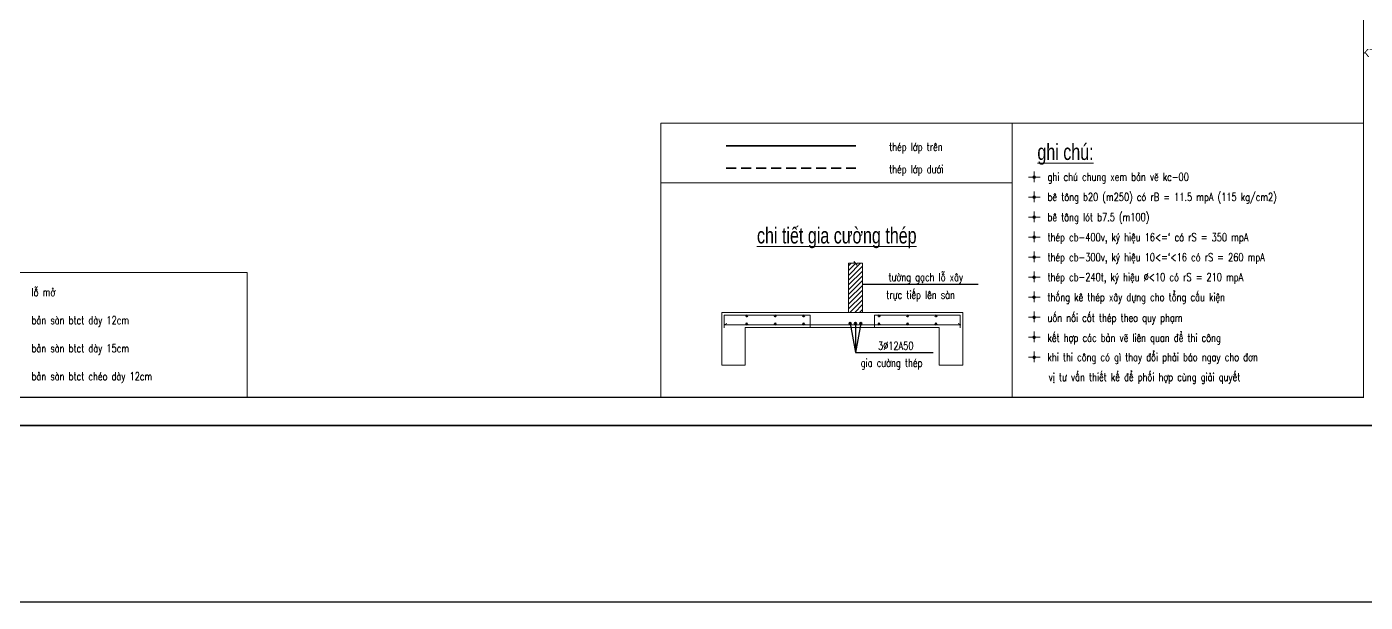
# Model space of a CAD drawing. Extents: x -2098986 to 943, y -1296280 to 73591.
# Drawn here: x -1783926 to -1763858, y -1242099 to -1233473 of the extents above; entities that cross this region are included whole.
import ezdxf
from ezdxf.enums import TextEntityAlignment as Align

# ---------------------------------------------------------------- set-up
doc = ezdxf.new("R2010")
doc.units = 0
doc.header["$LTSCALE"] = 150
doc.linetypes.add('HIDDEN', pattern=[0.375, 0.25, -0.125])
doc.layers.get('Defpoints').update_dxf_attribs({"lineweight": 18})
for name, color, linetype, lineweight in [('05.Text', 253, 'Continuous', 18), ('11.Khung bo', 32, 'Continuous', 50), ('12.Khung', 36, 'Continuous', 25), ('KCVN-THAY', 7, 'Continuous', 25), ('LS-CAT', 30, 'Continuous', 20), ('LS-DIM', 251, 'Continuous', 13), ('LS-HATCH', 147, 'Continuous', 9), ('LS-TEXT', 60, 'Continuous', 20), ('LS-THAY', 7, 'Continuous', 20), ('LS-THEP', 3, 'Continuous', 35)]:
    doc.layers.add(name, color=color, linetype=linetype, lineweight=lineweight)
doc.layers.add('DIM', color=1, linetype='Continuous')
doc.layers.add('Tpl_Bound', color=1, linetype='Continuous', plot=False)
doc.styles.add('KCVN-LEADER', font='vnromadi.shx', dxfattribs={"width": 0.7, "height": 4})
doc.styles.add('romans.shx', font='romans.shx', dxfattribs={"width": 0.75, "bigfont": 'vns.shx'})
doc.styles.add('VnAvantH', font='')
doc.styles.add('vnsimpli', font='vnsimli.shx', dxfattribs={"width": 0.75})
doc.styles.get('VnAvantH').set_extended_font_data('.VnAvantH')
doc.dimstyles.new('D100', dxfattribs={"dimtxt": 200, "dimasz": 100, "dimexe": 100, "dimexo": 0, "dimgap": 50, "dimtad": 1, "dimdec": 0, "dimdsep": 46, "dimtxsty": 'vnsimpli', "dimblk": 'ARCHTICK', "dimcen": 1, "dimdle": 100, "dimclrd": 256, "dimclre": 256, "dimclrt": 60, "dimadec": 0, "dimazin": 0, "dimtfac": 1, "dimtdec": 0, "dimtix": 1, "dimtmove": 2, "dimatfit": 3, "dimfxl": 1, "dimarcsym": 0})
doc.dimstyles.new('LS.GHI CHU', dxfattribs={"dimtxt": 200, "dimasz": 120, "dimexe": 120, "dimexo": 120, "dimgap": 80, "dimtad": 1, "dimdec": 0, "dimzin": 0, "dimdsep": 46, "dimtxsty": 'romans.shx', "dimblk": 'ARCHTICK', "dimcen": 0.09, "dimdle": 120, "dimclrd": 256, "dimclre": 8, "dimclrt": 7, "dimadec": 0, "dimazin": 0, "dimtfac": 1, "dimtdec": 0, "dimtofl": 0, "dimtmove": 0, "dimatfit": 3, "dimldrblk": 'ARCHTICK', "dimfxl": 1, "dimtolj": 1, "dimtzin": 0, "dimarcsym": 0})

# ---------------------------------------------------------------- blocks, each defined once
blk = doc.blocks.new('*U4')
at = {"layer": 'KCVN-THAY', "color": 140}
blk.add_lwpolyline([(214871.76, 86966.68), (215381.8, 86966.68), (215381.8, 86579.68), (214871.76, 86579.68)], close=True, dxfattribs=at)
blk = doc.blocks.new('100')
at = {"layer": '11.Khung bo', "const_width": 26.7}
blk.add_lwpolyline([(1860913, -945240), (1860913, -916940), (1896063, -916940), (1896063, -945240)], close=True, dxfattribs=at)
blk.add_lwpolyline([(1860913, -945240), (1860913, -916940), (1896063, -916940), (1896063, -945240)], close=True, dxfattribs=at)
blk.add_lwpolyline([(1860913, -945240), (1860913, -916940), (1896063, -916940), (1896063, -945240)], close=True, dxfattribs=at)
at = {"layer": '12.Khung'}
blk.add_lwpolyline([(1901579, -945940), (1901579, -916240), (1859580, -916240), (1859580, -945940)], close=True, dxfattribs=at)
blk.add_lwpolyline([(1901579, -945940), (1901579, -916240), (1859580, -916240), (1859580, -945940)], close=True, dxfattribs=at)
blk.add_lwpolyline([(1901579, -945940), (1901579, -916240), (1859580, -916240), (1859580, -945940)], close=True, dxfattribs=at)
at = {"layer": '05.Text', "style": 'VnAvantH'}
blk.add_text('KTS.lª thÕ trinh', height=198, dxfattribs=at).set_placement((1898428, -936733), align=Align.RIGHT)
blk = doc.blocks.new('n')
at = {"layer": 'LS-TEXT', "linetype": 'Continuous'}
for p, q in [((-27, 0), (-175, 0)), ((-175, 0), (188, 0)), ((0, 0), (0, 178)), ((0, 178), (0, -151))]:
    blk.add_line(p, q, dxfattribs=at)
at = {"layer": 'LS-TEXT', "linetype": 'Continuous', "const_width": 54}
blk.add_lwpolyline([(-27, 0, 1), (27, 0, 1)], format="xyb", close=True, dxfattribs=at)
blk = doc.blocks.new('GHI CHU NHA BE TONG 2')
at = {"layer": 'LS-THAY'}
blk.add_lwpolyline([(-266782, -808508), (-258003, -808508), (-258003, -815358), (-266782, -815358)], close=True, dxfattribs=at)
at = {"layer": 'LS-THAY', "xscale": 0.7999999999301508, "yscale": 0.7999999999301508, "zscale": 0.7999999999301508}
for p in [(-266233, -809858), (-266232, -810358), (-266233, -810858), (-266233, -811358), (-266233, -811858), (-266235, -812358), (-266236, -812858), (-266233, -813358), (-266233, -813858), (-266232, -814358)]:
    blk.add_blockref('n', p, dxfattribs=at)
at = {"layer": 'LS-TEXT', "color": 60, "style": 'KCVN-LEADER', "width": 0.75}
blk.add_text('%%Ughi chó:', height=400, dxfattribs=at).set_placement((-266152, -809428))
at = {"layer": 'LS-TEXT', "style": 'vnsimpli', "width": 0.75}
for s, p in [('   ghi chó chung xem b¶n vÏ kc-00', (-266233, -809952)), ('   bª t«ng b20 (m250) cã rB = 11.5 mpA (115 kg/cm2)', (-266233, -810453)), ('   bª t«ng lãt b7.5 (m100)', (-266235, -810956)), ('   thÐp cb-400v, ký hiÖu 16<=` cã rS = 350 mpA', (-266235, -811458)), ('   thÐp cb-300v, ký hiÖu 10<=`<16 cã rS = 260 mpA', (-266235, -811958)), ('   thÐp cb-240t, ký hiÖu %%C<10 cã rS = 210 mpA', (-266235, -812454)), ('   thèng kª thÐp x©y dùng cho tæng cÊu kiÖn', (-266236, -812954)), ('   uèn nèi cèt thÐp theo quy ph¹m', (-266235, -813470)), ('   kÕt hîp c¸c b¶n vÏ liªn quan ®Ó thi c«ng', (-266235, -813970)), ('   khi thi c«ng cã g× thay ®æi ph¶i b¸o ngay cho ®¬n', (-266236, -814454)), ('vÞ t\xad vÊn thiÕt kÕ ®Ó phèi hîp cïng gi¶i quyÕt', (-265871, -814951))]:
    blk.add_text(s, height=200, dxfattribs=at).set_placement(p)
blk = doc.blocks.new('_ArchTick')
at = {"layer": 'DIM', "color": 0, "const_width": 0.15}
blk.add_lwpolyline([(-0.5, -0.5), (0.5, 0.5)], dxfattribs=at)
blk = doc.blocks.new('THEP DAM')
at = {"layer": 'LS-THEP'}
for p, q in [((-0.6, 0), (0.6, 0)), ((-0.42, 0.42), (0.42, -0.42)), ((-0.42, -0.42), (0.42, 0.42)), ((0, 0.6), (0, -0.6))]:
    blk.add_line(p, q, dxfattribs=at)
blk.add_circle((0, 0), 0.6, dxfattribs=at)

msp = doc.modelspace()

# ---------------------------------------------------------------- hatches: boundary and pattern name
at = {"layer": 'LS-HATCH'}
h = msp.add_hatch(dxfattribs=at)
h.set_pattern_fill('ANSI31', color=256, scale=16, style=0)
h.set_pattern_definition([(45, (-1537662.456, 108498.346), (-35.9210245, 35.9210245), [])])
h.paths.add_polyline_path([(-1771396, -1237018.6), (-1771479.8, -1237018.6), (-1771479.8, -1237046.7), (-1771521.7, -1236990.4), (-1771521.7, -1237018.6), (-1771604, -1237018.6), (-1771604, -1237753.9), (-1771396, -1237753.9)])

# ---------------------------------------------------------------- linework, layer by layer
at = {"layer": 'LS-CAT'}
for points in [[(-1773469.4, -1237986.1), (-1773469.4, -1237796.3), (-1772182.2, -1237796.3), (-1772182.2, -1237970.5)], [(-1769930, -1237986.1), (-1769930, -1237796.3), (-1771217.2, -1237796.3), (-1771217.2, -1237970.5)], [(-1773427, -1237919.4), (-1773468.4, -1237938.7), (-1769921.5, -1237938.7), (-1769962.9, -1237919.4)]]:
    msp.add_lwpolyline(points, dxfattribs=at)
at = {"layer": 'LS-DIM'}
msp.add_lwpolyline([(-1771604, -1237018.6), (-1771521.7, -1237018.6), (-1771521.7, -1236990.4), (-1771479.8, -1237046.7), (-1771479.8, -1237018.6), (-1771396, -1237018.6)], dxfattribs=at)
at = {"layer": 'LS-THAY'}
for p, q in [((-1771604, -1237018.6), (-1771604, -1237753.9)), ((-1771396, -1237018.6), (-1771396, -1237753.9))]:
    msp.add_line(p, q, dxfattribs=at)
for points in [[(-1774418.4, -1234917.6), (-1769150.9, -1234917.6), (-1769150.9, -1235813.1), (-1774418.4, -1235813.1)], [(-1774418.4, -1235813.1), (-1769150.9, -1235813.1), (-1769150.9, -1239027.6), (-1774418.4, -1239027.6)], [(-1784973.3, -1237154.5), (-1780622.1, -1237154.5), (-1780622.1, -1239027.6), (-1784973.3, -1239027.6)], [(-1773506.2, -1238546.7), (-1773506.2, -1237753.9), (-1769893.2, -1237753.9), (-1769893.2, -1238546.7), (-1770245.2, -1238546.7), (-1770245.2, -1237981.1), (-1773154.2, -1237981.1), (-1773154.2, -1238546.7), (-1773506.2, -1238546.7)]]:
    msp.add_lwpolyline(points, close=True, dxfattribs=at)
at = {"layer": 'LS-THEP'}
msp.add_line((-1773439.3, -1235256.9), (-1771494.9, -1235256.9), dxfattribs=at)
at = {"layer": 'LS-THEP', "linetype": 'HIDDEN', "ltscale": 4}
msp.add_line((-1773439.3, -1235590.1), (-1771494.9, -1235590.1), dxfattribs=at)
at = {"layer": 'Tpl_Bound', "color": 1}
msp.add_lwpolyline([(-1785773.3, -1239447.6), (-1785773.3, -1221627.6), (-1760573.3, -1221627.6), (-1760573.3, -1239447.6)], close=True, dxfattribs=at)

# ---------------------------------------------------------------- block references
at = {"layer": '05.Text', "xscale": 0.6000055114637588, "yscale": 0.6000055114637588, "zscale": 0.6000055114637588}
msp.add_blockref('100', (-2901531.3, -671878.5), dxfattribs=at)
at = {"layer": 'Defpoints', "xscale": 60, "yscale": 60, "zscale": 60}
msp.add_blockref('*U4', (-14680679.7, -6436880), dxfattribs=at)
at = {"layer": 'LS-CAT'}
for p, xscale, yscale, zscale in [((-1773131, -1237807.1), 18.10101010138169, 18.10101010138169, 18.10101010138169), ((-1772704.3, -1237807.1), 18.10101010138169, 18.10101010138169, 18.10101010138169), ((-1772277.7, -1237807.1), 18.10101010138169, 18.10101010138169, 18.10101010138169), ((-1771145.9, -1237807.1), -18.10101010138169, 18.10101010158126, 18.10101010149012), ((-1770719.3, -1237807.1), -18.10101010138169, 18.10101010158126, 18.10101010149012), ((-1770292.6, -1237807.1), -18.10101010138169, 18.10101010158126, 18.10101010149012), ((-1773131, -1237927.8), 18.10101010138169, 18.10101010138169, 18.10101010138169), ((-1772704.3, -1237927.8), 18.10101010138169, 18.10101010138169, 18.10101010138169), ((-1772277.7, -1237927.8), 18.10101010138169, 18.10101010138169, 18.10101010138169), ((-1771580.5, -1237920.6), 24.13468013557472, 24.13468013557472, 24.13468013557472), ((-1771500.7, -1237920.8), 24.13468013557472, 24.13468013557472, 24.13468013557472), ((-1771420.5, -1237920.6), 24.13468013557472, 24.13468013557472, 24.13468013557472), ((-1771145.9, -1237927.8), 18.10101010138169, 18.10101010138169, 18.10101010138169), ((-1770719.3, -1237927.8), 18.10101010138169, 18.10101010138169, 18.10101010138169), ((-1770292.6, -1237927.8), 18.10101010138169, 18.10101010138169, 18.10101010138169)]:
    msp.add_blockref('THEP DAM', p, dxfattribs=dict(at, xscale=xscale, yscale=yscale, zscale=zscale))
at = {"layer": 'LS-DIM', "xscale": 0.599999999967762, "yscale": 0.599999999967762, "zscale": 0.599999999967762}
msp.add_blockref('GHI CHU NHA BE TONG 2', (-1609081.7, -749812.6), dxfattribs=at)

# ---------------------------------------------------------------- texts
at = {"layer": 'LS-TEXT', "style": 'vnsimpli', "width": 0.75}
for s, p in [('thÐp líp trªn', (-1770995.6, -1235333.9)), ('thÐp líp d\xadíi', (-1770995.6, -1235667.1)), ('lç më', (-1783853.5, -1237512.3)), ('b¶n sµn btct dµy 12cm', (-1783853.5, -1237932.5)), ('b¶n sµn btct dµy 15cm', (-1783853.5, -1238352.7)), ('b¶n sµn btct chÐo dµy 12cm', (-1783853.5, -1238772.9))]:
    msp.add_text(s, height=120, dxfattribs=at).set_placement(p)
at = {"layer": 'LS-TEXT', "width": 0.75}
for s, height, style, p in [('%%Uchi tiÕt gia c\xadêng thÐp', 240, 'KCVN-LEADER', (-1771780.7, -1236720.8)), ('t\xadêng g¹ch lç x©y ', 120, 'vnsimpli', (-1770415.7, -1237285)), ('trùc tiÕp lªn sµn', 120, 'vnsimpli', (-1770524, -1237550.6)), ('3`12A50', 120, 'vnsimpli', (-1770896.7, -1238314)), ('gia c\xadêng thÐp', 120, 'vnsimpli', (-1770959.3, -1238570.7))]:
    msp.add_text(s, height=height, dxfattribs=dict(at, style=style)).set_placement(p, align=Align.CENTER)

# ---------------------------------------------------------------- leaders
at = {"layer": 'LS-DIM'}
for points, dimstyle, override in [([(-1771396, -1237333.5), (-1771050.4, -1237333.5), (-1769658.8, -1237333.5)], 'D100', {"dimscale": 1, "dimasz": 30, "dimtad": 0}), ([(-1771580.5, -1237920.6), (-1771500.7, -1238357.1), (-1770337.7, -1238357.1)], 'LS.GHI CHU', {"dimscale": 50, "dimasz": 0.2, "dimtad": 0, "dimtxsty": 'vnsimpli', "dimldrblk": 'Origin'}), ([(-1771500.5, -1237920.6), (-1771500.7, -1238357.1), (-1770337.7, -1238357.1)], 'LS.GHI CHU', {"dimscale": 50, "dimasz": 0.2, "dimtad": 0, "dimtxsty": 'vnsimpli', "dimldrblk": 'Origin'}), ([(-1771420.5, -1237920.6), (-1771500.7, -1238357.1), (-1770337.7, -1238357.1)], 'LS.GHI CHU', {"dimscale": 50, "dimasz": 0.2, "dimtad": 0, "dimtxsty": 'vnsimpli', "dimldrblk": 'Origin'})]:
    msp.add_leader(points, dimstyle=dimstyle, override=override, dxfattribs=at)

doc.saveas('drawing.dxf')
